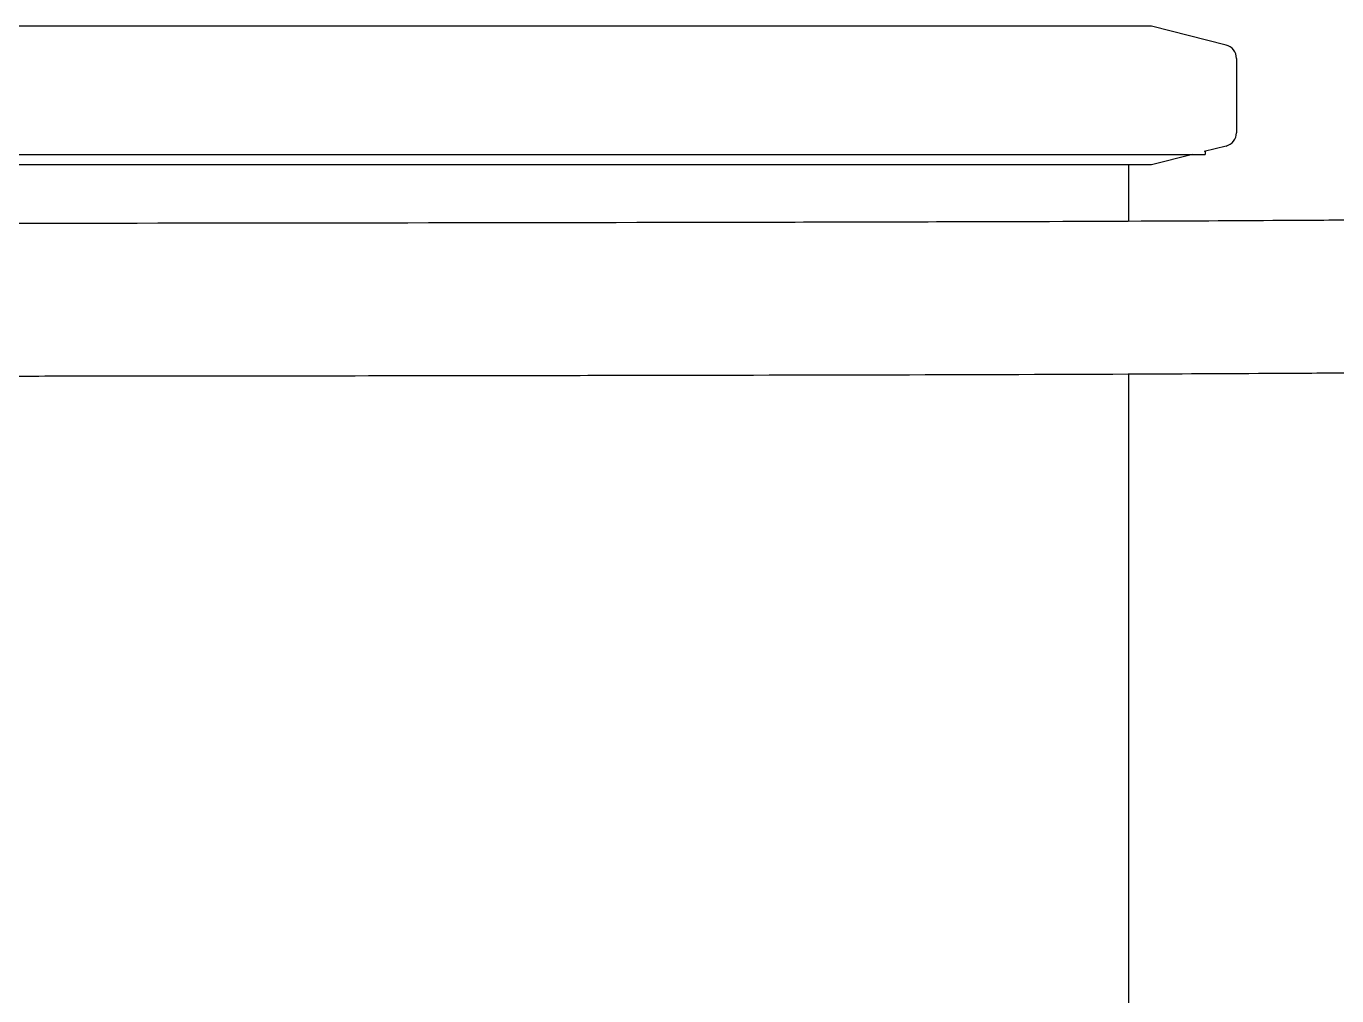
# Model space of a CAD drawing. Header units: millimetres. Extents: x 13935 to 21534, y -198 to 9202.
# Drawn here: x 14890.8 to 15061.9, y 1706.7 to 1833.2 of the extents above; entities that cross this region are included whole.
import ezdxf

# ---------------------------------------------------------------- set-up
doc = ezdxf.new("R2010")
doc.units = ezdxf.units.MM
doc.header["$LTSCALE"] = 326.7
doc.layers.get('0').update_dxf_attribs({"linetype": 'CONTINUOUS'})

msp = doc.modelspace()

# ---------------------------------------------------------------- linework, layer by layer
at = {"color": 0, "linetype": 'Continuous', "lineweight": 30}
for p, q in [((15037.7295, 1833.22646), (14565.95989, 1833.22677)), ((15047.47846, 1830.7646), (15037.7295, 1833.22646)), ((15048.83775, 1829.01938), (15048.83775, 1819.33093)), ((15047.47846, 1817.58572), (15044.63841, 1816.86853)), ((14566.28179, 1816.47516), (15044.73926, 1816.47516)), ((15043.08065, 1816.47516), (15037.7295, 1815.12386)), ((15044.73774, 1816.89362), (15044.73774, 1816.47516)), ((15037.7295, 1815.12386), (14565.95995, 1815.12386)), ((15034.73775, 1815.12386), (15034.73775, 1807.81297)), ((14911.81106, 1787.55209), (14908.14052, 1787.54836)), ((14912.6706, 1787.55298), (14911.81106, 1787.55209)), ((15034.73775, 1787.80042), (15034.73775, 1705.47514))]:
    msp.add_line(p, q, dxfattribs=at)
for centre, start, end in [((15047.03775, 1829.01938), 0, 75.8276623), ((15047.03775, 1819.33093), 284.1723377, 0)]:
    msp.add_arc(centre, 1.8, start, end, dxfattribs=at)
for points, knots in [([(14788.7018, 1807.49171), (14822.13664, 1807.49171), (14884.56847, 1807.5157), (14958.59328, 1807.60046), (15008.30047, 1807.71345), (15035.34521, 1807.79256), (15054.13663, 1807.89724), (15063.81142, 1807.95499), (15067.15099, 1808.02185)], [0, 0, 0, 0, 0.360224054, 0.672635367, 0.797536646, 0.895767287, 0.964012567, 1, 1, 1, 1]), ([(15067.15326, 1788.02194), (15063.67125, 1787.95218), (15053.53893, 1787.89402), (15021.65566, 1787.72214), (14993.25388, 1787.67508), (14971.50175, 1787.63543)], [0, 0, 0, 0, 0.109230089, 0.317775966, 1, 1, 1, 1]), ([(14890.84592, 1787.53258), (14882.59619, 1787.52574), (14848.54816, 1787.50148), (14814.50012, 1787.49175), (14788.7018, 1787.49175)], [0, 0, 0, 0, 0.242296739, 1, 1, 1, 1]), ([(14908.14052, 1787.54836), (14906.7152, 1787.54693), (14900.95034, 1787.54131), (14895.18547, 1787.53618), (14890.84592, 1787.53258)], [0, 0, 0, 0, 0.247241753, 1, 1, 1, 1]), ([(14949.78419, 1787.59961), (14946.80013, 1787.59517), (14934.42893, 1787.57752), (14922.05773, 1787.56279), (14912.6706, 1787.55298)], [0, 0, 0, 0, 0.241210535, 1, 1, 1, 1]), ([(14971.50175, 1787.63543), (14969.74448, 1787.63222), (14962.50529, 1787.61936), (14955.2661, 1787.60777), (14949.78419, 1787.59961)], [0, 0, 0, 0, 0.242744691, 1, 1, 1, 1])]:
    msp.add_open_spline(points, degree=3, knots=knots, dxfattribs=at)

doc.saveas('drawing.dxf')
